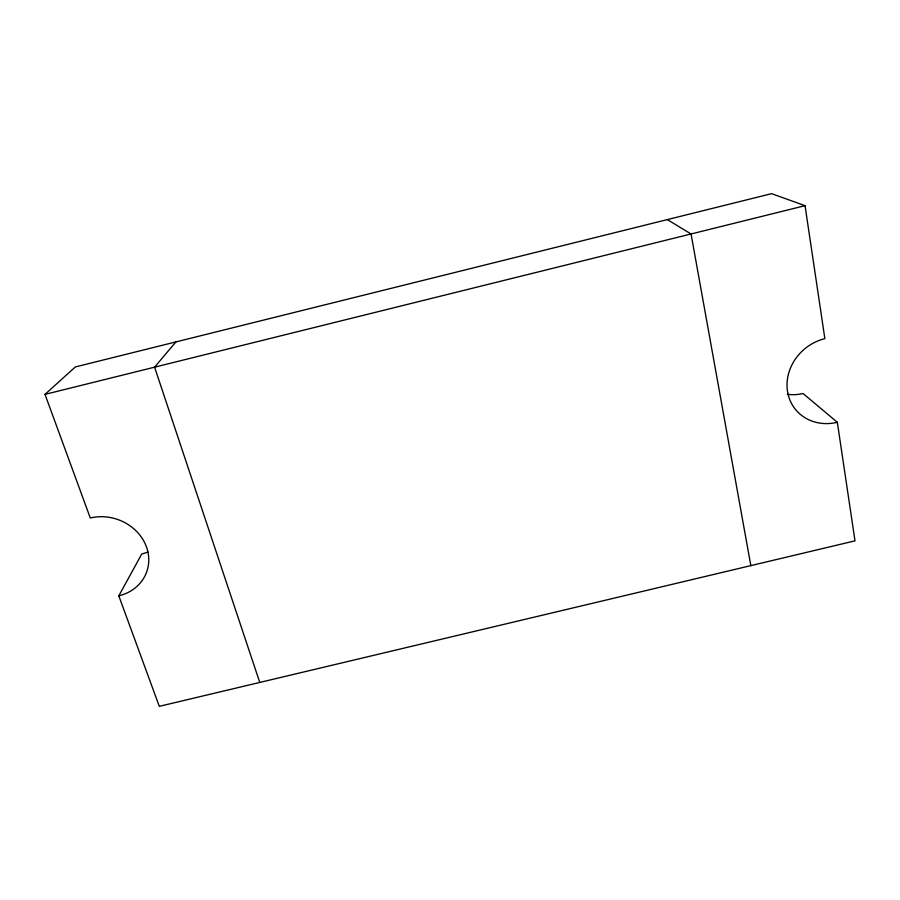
<?xml version="1.0" encoding="UTF-8"?>
<svg xmlns="http://www.w3.org/2000/svg" width="900" height="900" viewBox="0 0 900 900"><rect width="100%" height="100%" fill="white"/><g stroke="black" fill="none" stroke-linecap="round" stroke-linejoin="round"><path stroke-width="1.35" d="M787.376 394.29A42.154 38.205 -40.3 0 0 803.014 393.491L837.326 422.291L855 540.844L159.289 706.342L118.811 595.856L141.795 553.95A41.074 36.911 20.1 0 0 147.847 551.97M175.905 341.921L154.586 367.166L259.774 682.436M118.811 595.856A44.674 39.656 19.1 0 0 146.407 546.761A44.674 39.656 19.1 0 0 90.293 518.006L45 394.38L75.353 366.941L771.581 193.657L805.039 205.672L824.861 338.659A45.956 41.186 -39 0 0 787.466 391.072A45.956 41.186 -39 0 0 837.326 422.291M45 394.38L805.039 205.672M667.339 219.6L691.054 233.977L750.836 565.627"/></g></svg>
